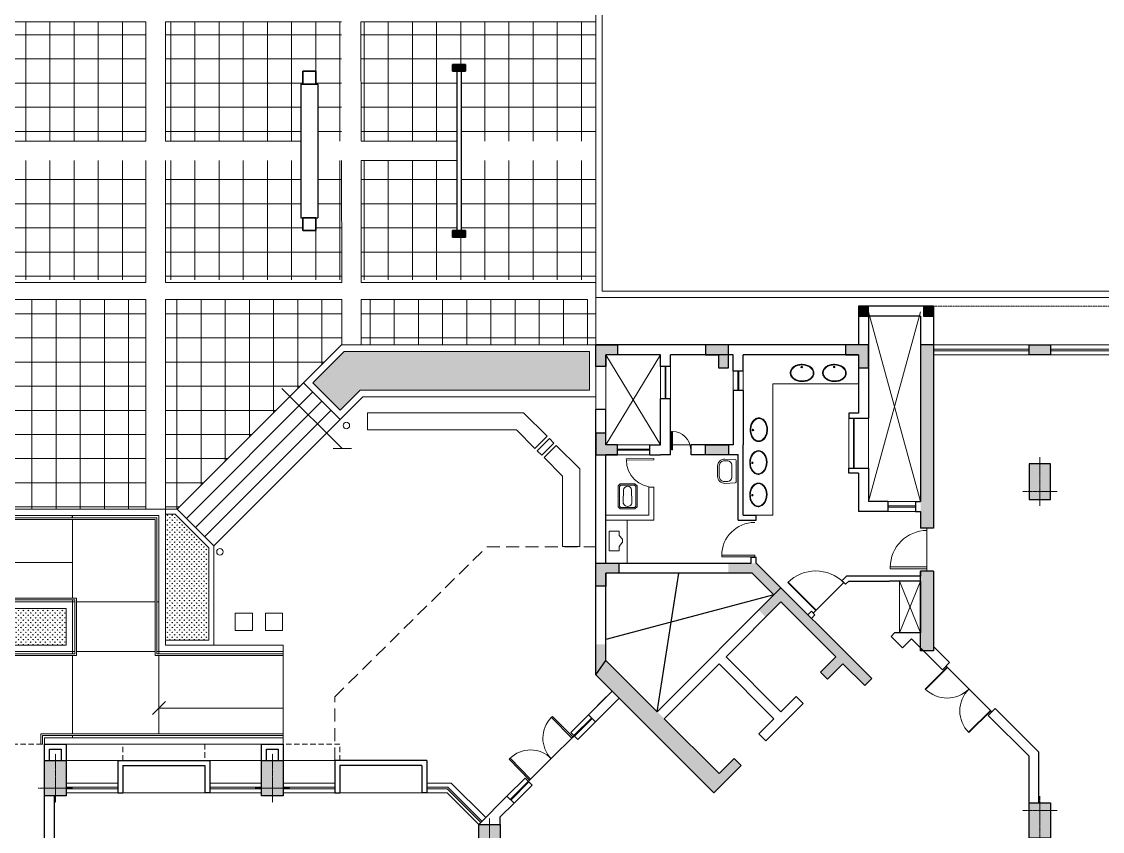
# Model space of a CAD drawing. Header units: inches. Extents: x 5542223 to 12533222, y 497239 to 5189502.
# Drawn here: x 6812650 to 6837697, y 2059717 to 2078494 of the extents above; entities that cross this region are included whole.
import ezdxf

# ---------------------------------------------------------------- set-up
doc = ezdxf.new("R2010")
doc.units = ezdxf.units.IN
doc.header["$MEASUREMENT"] = 0
doc.linetypes.add('CENTER2', pattern=[1.125, 0.75, -0.125, 0.125, -0.125])
doc.linetypes.add('HIDDEN', pattern=[0.375, 0.25, -0.125])
doc.layers.get('0').update_dxf_attribs({"color": 1})
for name, color, linetype, lineweight in [('c_b', 253, 'Continuous', 15), ('CILL', 7, 'Continuous', 20), ('col', 7, 'Continuous', 30), ('DOOR', 7, 'Continuous', 9), ('ELE', 7, 'Continuous', 13), ('grid', 7, 'CENTER2', 9), ('hatch_col', 8, 'Continuous', 5), ('HosGreenHatch', 7, 'Continuous', 5), ('HosRamp', 7, 'Continuous', 13), ('HosSteps', 7, 'Continuous', 13), ('LS PAVMNT', 8, 'Continuous', 5), ('PROJECTION', 7, 'HIDDEN', 18), ('Road', 7, 'Continuous', 15), ('Road_CStone', 8, 'Continuous', 15), ('terrha', 250, 'Continuous', 9), ('TOIFIT', 7, 'Continuous', 13), ('WALL', 7, 'Continuous', 30), ('wall1', 253, 'Continuous', 35), ('wall_ele', 7, 'Continuous', 18), ('WIN', 7, 'Continuous', 20)]:
    doc.layers.add(name, color=color, linetype=linetype, lineweight=lineweight)
doc.layers.add('FURN', color=34, linetype='Continuous', lineweight=9, plot=False)
doc.styles.add('style1', font='ROMANS.SHX', dxfattribs={"width": 0.75, "height": 750})
doc.dimstyles.new('nuts', dxfattribs={"dimscale": 0, "dimtxt": 300, "dimasz": 250, "dimexe": 100, "dimexo": 50, "dimgap": 100, "dimtad": 1, "dimdec": 0, "dimzin": 0, "dimdsep": 46, "dimtxsty": 'style1', "dimblk": 'OBLIQUE', "dimcen": 250, "dimdle": 100, "dimclrd": 256, "dimclre": 256, "dimclrt": 256, "dimadec": 0, "dimazin": 0, "dimtfac": 1, "dimtdec": 0, "dimtmove": 2, "dimatfit": 3, "dimldrblk": 'OBLIQUE', "dimfxl": 1, "dimlwd": -1, "dimlwe": -1, "dimarcsym": 0})
pattern_1 = [(270, (-2267070.06, 464401.5), (-56.5685425, -56.5685425), [15, -98.137085]), (315, (-2267070.06, 464401.5), (-56.5685425, -56.5685425), [15, -65]), (225, (-2267070.06, 464401.5), (-56.5685425, 56.5685425), [15, -65])]

# ---------------------------------------------------------------- blocks, each defined once
blk = doc.blocks.new('Door')
for p, q in [((0, 0.458), (0, 0.444)), ((0, 0.458), (0.917, 0.458)), ((0, 0.444), (0.917, 0.444))]:
    blk.add_line(p, q)
blk.add_arc((0, 0.458), 0.917, 270, 360)
blk = doc.blocks.new('colum')
at = {"layer": 'hatch_col'}
blk.add_hatch(color=256, dxfattribs=at).paths.add_polyline_path([(250, 185), (-250, 185), (-250, -640), (250, -640)])
at = {"layer": 'col'}
blk.add_lwpolyline([(-250, -640), (250, -640), (250, 185), (-250, 185)], close=True, dxfattribs=at)
at = {"layer": 'grid'}
for p, q in [((0, 335), (0, -790)), ((-400, 0), (400, 0))]:
    blk.add_line(p, q, dxfattribs=at)
blk = doc.blocks.new('door-left')
at = {"layer": 'DOOR'}
blk.add_lwpolyline([(-0.402, 0.85), (-0.444, 0.85), (-0.444, 0), (-0.402, 0)], close=True, dxfattribs=at)
blk.add_arc((-0.406, 0), 0.85, 0, 90, dxfattribs=at)
blk = doc.blocks.new('Doorr')
for p, q in [((0, -0.458), (0, -0.444)), ((0, -0.444), (0.917, -0.444)), ((0, -0.458), (0.917, -0.458))]:
    blk.add_line(p, q)
blk.add_arc((0, -0.458), 0.917, 0, 90)
blk = doc.blocks.new('o-pan')
for p, q in [((50, 220), (0, 170)), ((0, 170), (0, -170)), ((62, 190), (30, 158)), ((30, 158), (30, -158)), ((530, 220), (50, 220)), ((518, 190), (62, 190)), ((435, 93), (160, 102)), ((550, 158), (518, 190)), ((580, 170), (530, 220)), ((550, -158), (550, 158)), ((580, -170), (580, 170)), ((0, -170), (50, -220)), ((30, -158), (62, -190)), ((50, -220), (530, -220)), ((62, -190), (518, -190)), ((160, -102), (435, -93)), ((518, -190), (550, -158)), ((530, -220), (580, -170))]:
    blk.add_line(p, q)
for centre, radius, start, end in [((157, 0), 102, 88.172, 271.828), ((432, 0), 92.9, 271.828, 88.172)]:
    blk.add_arc(centre, radius, start, end)
blk = doc.blocks.new('WB-58X43')
for p, q in [((-282, 263), (-271, 19)), ((-242, 264), (-239, 195)), ((-122, 430), (122, 430)), ((-122, 390), (122, 390)), ((239, 195), (242, 264)), ((271, 19), (282, 263)), ((-251, 0), (251, 0)), ((-139, 100), (139, 100))]:
    blk.add_line(p, q)
for centre, radius, start, end in [((-122, 270), 160, 90, 182.663), ((-122, 270), 120, 90, 182.663), ((122, 270), 160, 357.337, 90), ((122, 270), 120, 357.337, 90), ((-251, 20), 20, 182.663, 270), ((-139, 200), 100, 182.663, 270), ((139, 200), 100, 270, 357.337), ((251, 20), 20, 270, 357.337)]:
    blk.add_arc(centre, radius, start, end)
blk = doc.blocks.new('basin2')
for points in [[(278, -206, 0.12976), (261, -133, 0.106426), (201, -63, 0.084431), (116, -18, 0.073534), (7, 0, 0.073534), (-102, -14, 0.084431), (-188, -55, 0.106426), (-251, -122, 0.12976), (-272, -195, 0.12976), (-254, -269, 0.106426), (-194, -339, 0.084431), (-109, -383, 0.073534), (-1, -402, 0.073534), (108, -388, 0.084431), (195, -347, 0.106426), (258, -279, 0.12976)], [(263, -201, 0.119977), (247, -140, 0.106426), (192, -75, 0.084431), (111, -33, 0.073534), (7, -15, 0.073534), (-97, -28, 0.084431), (-180, -67, 0.106426), (-238, -130, 0.12976), (-257, -196, 0.009633), (-257, -201, 0.119977), (-240, -262, 0.106426), (-185, -327, 0.084431), (-104, -369, 0.073534), (0, -387, 0.073534), (104, -373, 0.084431), (187, -334, 0.106426), (245, -272, 0.12976), (263, -206, 0.009633)]]:
    blk.add_lwpolyline(points, format="xyb", close=True)
for radius in [17.8, 12.2]:
    blk.add_circle((-4, -64), radius)
blk = doc.blocks.new('urinal1')
for p, q in [((0, 228.6), (228.6, 228.6)), ((0, 228.6), (0, -228.6)), ((228.6, 228.6), (228.6, 127)), ((304.8, 25.4), (228.6, 127)), ((304.8, -38.1), (304.8, 25.4)), ((0, -228.6), (228.6, -228.6)), ((228.6, -127), (304.8, -38.1)), ((228.6, -228.6), (228.6, -127))]:
    blk.add_line(p, q)
blk = doc.blocks.new('B.HosMid')
at = {"layer": 'col'}
h = blk.add_hatch(color=256, dxfattribs=at)
h.paths.add_polyline_path([(8805, -23228), (8805, -23458), (8555, -23458), (8555, -23228)])
h.paths.add_polyline_path([(8555, -23458), (8305, -23458), (8305, -23228), (8555, -23228)])
at = {"layer": 'hatch_col'}
for points in [[(-152, -14792), (-1452, -16092), (-1735, -15809), (1000, -13074), (1283, -13357)], [(1637, -13710), (1474, -13873), (1120, -13519), (1283, -13357)], [(6090, -18213), (5790, -18213), (5790, -16438), (5860, -16368), (6090, -16368)], [(5790, -16438), (5790, -16368), (5860, -16368)], [(-1505, -18168), (-1205, -18168), (-1205, -18398), (-1735, -18398), (-1735, -17868), (-1505, -17868)], [(6090, -23458), (5790, -23458), (5790, -19213), (6090, -19213)], [(-1505, -21143), (-1235, -21143), (-1235, -20913), (-1735, -20913), (-1735, -21413), (-1505, -21413)], [(1340, -21143), (810, -21143), (810, -20913), (1340, -20913)], [(-1505, -23228), (-1235, -23228), (-1235, -23458), (-1735, -23458), (-1735, -22958), (-1505, -22958)], [(1110, -23228), (1110, -22928), (1340, -22928), (1340, -23458), (810, -23458), (810, -23228)], [(4355, -23228), (4355, -22928), (4585, -22928), (4585, -23458), (4055, -23458), (4055, -23228)], [(4585, -24358), (4355, -24358), (4355, -24128), (4585, -24128)], [(6090, -24358), (5860, -24358), (5860, -24128), (6090, -24128)]]:
    blk.add_hatch(color=256, dxfattribs=at).paths.add_polyline_path(points)
h = blk.add_hatch(color=256, dxfattribs=at)
h.paths.add_polyline_path([(4659, -15722), (4497, -15884), (4334, -15722), (4497, -15559)])
h.paths.add_polyline_path([(4330, -16051), (4154, -16227), (3991, -16065), (4334, -15722), (4497, -15884)])
h.paths.add_polyline_path([(4154, -16227), (2556, -17825), (2040, -17309), (2202, -17147), (2556, -17500), (3829, -16227), (3475, -15874), (3638, -15711)])
h.paths.add_polyline_path([(1983, -18398), (1340, -18398), (1340, -18168), (1888, -18168), (2393, -17663), (2556, -17825)])
h = blk.add_hatch(color=256, dxfattribs=at)
h.paths.add_polyline_path([(-1452, -16092), (-1505, -16145), (-1505, -16513), (-1620, -16513), (-1620, -15977), (-1594, -15950)])
h.paths.add_polyline_path([(-1620, -15977), (-1735, -16092), (-1735, -15809), (-1620, -15924)])
h.paths.add_polyline_path([(-1620, -16374), (-1620, -16513), (-1735, -16513), (-1735, -16092), (-1620, -15977)])
h.paths.add_polyline_path([(-1620, -15977), (-1620, -15924), (-1594, -15950)])
for p, q in [((-315, -14955), (191, -18168)), ((2393, -17663), (-1505, -16628))]:
    blk.add_line(p, q)
at = {"layer": 'c_b', "ltscale": 3}
for p, q in [((-10795, -13070), (-12695, -13070)), ((-5765, -13070), (-7665, -13070))]:
    blk.add_line(p, q, dxfattribs=at)
at = {"layer": 'CILL', "ltscale": 50}
for p, q in [((-3787, -13002), (-3375, -13414)), ((-3623, -12840), (-3213, -13251)), ((-3375, -13414), (-3213, -13251))]:
    blk.add_line(p, q, dxfattribs=at)
at = {"layer": 'col'}
for p, q in [((1637, -13710), (1000, -13074)), ((1474, -13873), (1120, -13519)), ((1474, -13873), (1637, -13710)), ((6090, -16368), (5790, -16368)), ((5790, -16368), (5790, -18213)), ((6090, -18213), (6090, -16368)), ((6090, -18213), (5790, -18213)), ((6090, -19213), (5790, -19213)), ((6090, -23458), (5790, -23458))]:
    blk.add_line(p, q, dxfattribs=at)
for points in [[(-1205, -18168), (-1505, -18168), (-1505, -17868), (-1735, -17868), (-1735, -18398), (-1205, -18398)], [(-1235, -21143), (-1505, -21143), (-1505, -21413), (-1735, -21413), (-1735, -20913), (-1235, -20913)], [(810, -21143), (1340, -21143), (1340, -20913), (810, -20913)], [(-1235, -23228), (-1505, -23228), (-1505, -22958), (-1735, -22958), (-1735, -23458), (-1235, -23458)], [(810, -23228), (1110, -23228), (1110, -22928), (1340, -22928), (1340, -23458), (810, -23458)], [(4055, -23228), (4355, -23228), (4355, -22928), (4585, -22928), (4585, -23458), (4055, -23458)], [(4355, -24128), (4585, -24128), (4585, -24358), (4355, -24358)], [(5860, -24128), (6090, -24128), (6090, -24358), (5860, -24358)]]:
    blk.add_lwpolyline(points, close=True, dxfattribs=at)
blk.add_lwpolyline([(8305, -23228), (8305, -23458), (8805, -23458), (8805, -23228), (8305, -23228)], dxfattribs=at)
at = {"layer": 'DOOR', "ltscale": 50}
for p, q in [((-3301, -13339), (-2767, -13866)), ((-2767, -13866), (-2233, -14393)), ((5940, -18213), (5940, -19213))]:
    blk.add_line(p, q, dxfattribs=at)
at = {"layer": 'DOOR'}
blk.add_line((4010, -17948), (3303, -17241), dxfattribs=at)
at = {"layer": 'ELE', "lineweight": 18, "ltscale": 0.1}
for p, q in [((1983, -19513), (2367, -19513)), ((2367, -19513), (2367, -22553)), ((4355, -22553), (2367, -22553))]:
    blk.add_line(p, q, dxfattribs=at)
at = {"layer": 'FURN', "ltscale": 4}
blk.add_line((7441, -14950), (6381, -16010), dxfattribs=at)
at = {"layer": 'PROJECTION', "ltscale": 3}
blk.add_line((6090, -24358), (14945, -24358), dxfattribs=at)
at = {"layer": 'PROJECTION', "ltscale": 500}
blk.add_lwpolyline([(-6976, -13825), (-6976, -13825), (-6976, -13825), (-7665, -13825), (-7665, -14200), (-10795, -14200), (-10795, -13825), (-12695, -13825), (-12695, -14200), (-15825, -14200), (-15825, -13825), (-17725, -13825), (-17725, -13825), (-17725, -13825), (-17725, -13825)], dxfattribs=at)
at = {"layer": 'PROJECTION', "ltscale": 1200}
blk.add_lwpolyline([(-7786, -13825), (-7786, -15301), (-4263, -18777), (-1735, -18777)], dxfattribs=at)
at = {"layer": 'terrha', "ltscale": 3}
for p, q in [((4585, -19828), (5790, -24228)), ((5790, -19828), (4585, -24228)), ((-1505, -21143), (-235, -23228)), ((-235, -21143), (-1505, -23228))]:
    blk.add_line(p, q, dxfattribs=at)
at = {"layer": 'WALL'}
for p, q in [((-4450, -12339), (-3794, -12995)), ((-3950, -12339), (-3950, -12514)), ((-3950, -12514), (-3631, -12833)), ((-3631, -12833), (-3794, -12995)), ((8305, -12845), (8305, -13923)), ((8535, -12845), (8535, -14019)), ((-1735, -15809), (1000, -13074)), ((1637, -13710), (1000, -13074)), ((-152, -14792), (1120, -13519)), ((1474, -13873), (1120, -13519)), ((1474, -13873), (1637, -13710)), ((2040, -14438), (2202, -14276)), ((3072, -15146), (2202, -14276)), ((2393, -14792), (2040, -14438)), ((-1742, -14722), (-1904, -14885)), ((-1742, -14722), (-1195, -15269)), ((-1358, -15431), (-1904, -14885)), ((-1904, -14885), (-1492, -15297)), ((-1505, -16145), (-315, -14955)), ((2556, -17825), (-315, -14955)), ((1120, -16065), (-152, -14792)), ((1120, -16065), (2393, -14792)), ((1283, -16227), (2556, -14955)), ((2909, -15308), (2556, -14955)), ((2909, -15308), (3072, -15146)), ((1983, -18398), (4659, -15722)), ((3475, -15874), (3638, -15711)), ((3991, -16065), (3638, -15711)), ((3991, -16065), (4497, -15559)), ((4659, -15722), (4497, -15559)), ((-1735, -15809), (-1505, -16145)), ((3829, -16227), (3475, -15874)), ((2556, -17500), (1283, -16227)), ((2556, -17500), (3829, -16227)), ((5583, -16645), (5374, -16437)), ((6090, -18213), (6090, -16464)), ((5790, -16783), (5190, -16783)), ((5790, -17983), (5790, -16783)), ((1888, -18168), (2393, -17663)), ((4126, -17983), (5075, -17983)), ((5790, -17983), (5075, -17983)), ((5790, -18098), (5075, -18098)), ((5790, -18213), (5790, -18098)), ((6090, -18213), (5790, -18213)), ((-1505, -18398), (1868, -18398)), ((5790, -19598), (5790, -19213)), ((6090, -19213), (5790, -19213)), ((6090, -24358), (6090, -19213)), ((5675, -19828), (5675, -19598)), ((5675, -19598), (5790, -19598)), ((5675, -19828), (5790, -19828)), ((5790, -20703), (5790, -19828)), ((6090, -20703), (6090, -20178)), ((5790, -24128), (5790, -20703)), ((5790, -24128), (4585, -24128)), ((6090, -24358), (4355, -24358))]:
    blk.add_line(p, q, dxfattribs=at)
at = {"layer": 'WALL', "ltscale": 4}
for p, q in [((-12810, -13070), (-12695, -13070)), ((-12810, -13825), (-12810, -13070)), ((-12695, -13710), (-12695, -13070)), ((-10680, -13070), (-10795, -13070)), ((-10795, -13710), (-10795, -13070)), ((-10680, -13825), (-10680, -13070)), ((-7780, -13070), (-7665, -13070)), ((-7780, -13825), (-7780, -13070)), ((-7665, -13710), (-7665, -13070)), ((-5765, -13710), (-5765, -13070)), ((-5650, -13070), (-5765, -13070)), ((-5650, -13825), (-5650, -13070)), ((-12695, -13710), (-10795, -13710)), ((-5765, -13710), (-7665, -13710)), ((-12810, -13825), (-10680, -13825)), ((-5650, -13825), (-7780, -13825))]:
    blk.add_line(p, q, dxfattribs=at)
at = {"layer": 'WALL', "ltscale": 0.1}
for p, q in [((7360, -14868), (8305, -13923)), ((7523, -15031), (8535, -14019)), ((7523, -15031), (7360, -14868)), ((-1735, -15809), (-1735, -21958)), ((5583, -16645), (6299, -15929)), ((6462, -16092), (6299, -15929)), ((-1505, -16145), (-1505, -18168)), ((6090, -16464), (6462, -16092)), ((3181, -17201), (3262, -17282)), ((3262, -17119), (3343, -17201)), ((3262, -17282), (3343, -17201)), ((3969, -17989), (4050, -17908)), ((4078, -18098), (3969, -17989)), ((4126, -17983), (4050, -17908)), ((5075, -18098), (4078, -18098)), ((-1505, -18398), (-1505, -20913)), ((1868, -18398), (1868, -18532)), ((1983, -18532), (1868, -18532)), ((1983, -18398), (1983, -18532)), ((1566, -19398), (1566, -20913)), ((1566, -19398), (1983, -19398)), ((1681, -19513), (1983, -19513)), ((1681, -19513), (1681, -21143)), ((4355, -20487), (4355, -19598)), ((5030, -19598), (4355, -19598)), ((5030, -19828), (5030, -19598)), ((5030, -19828), (4585, -19828)), ((4585, -20602), (4585, -19828)), ((4125, -20487), (4125, -20602)), ((4355, -20487), (4125, -20487)), ((4125, -20602), (4585, -20602)), ((-1235, -20913), (-1505, -20913)), ((-1235, -20913), (-1235, -21143)), ((-485, -20913), (-485, -21143)), ((-5, -20913), (-235, -20913)), ((-5, -20913), (-5, -22208)), ((1566, -20913), (475, -20913)), ((475, -20913), (475, -21143)), ((-1235, -21143), (-1505, -21143)), ((-1505, -21143), (-1505, -21843)), ((-1505, -21143), (-1505, -21958)), ((-235, -21143), (-235, -22208)), ((-5, -21143), (-5, -22208)), ((1451, -21143), (475, -21143)), ((4585, -23458), (4585, -21763)), ((-1505, -21958), (-1735, -21958)), ((4355, -23228), (4355, -21878)), ((-5, -22208), (-235, -22208)), ((1681, -22403), (1451, -22403)), ((-1505, -22958), (-1735, -22958)), ((-1735, -22958), (-1735, -23458)), ((-1505, -22958), (-1505, -23228)), ((-5, -22958), (-235, -22958)), ((-235, -22958), (-235, -23228)), ((-5, -22958), (-5, -23228)), ((1681, -22853), (1451, -22853)), ((1451, -22853), (1451, -23228)), ((1681, -22853), (1681, -23228)), ((-235, -23228), (-1505, -23228)), ((1451, -23228), (-5, -23228)), ((4355, -23228), (1681, -23228)), ((4585, -23458), (-1735, -23458)), ((4355, -24358), (4355, -23458)), ((4585, -24128), (4585, -23458))]:
    blk.add_line(p, q, dxfattribs=at)
at = {"layer": 'WALL', "ltscale": 1000}
for p, q in [((5109, -16702), (5374, -16437)), ((5190, -16783), (5109, -16702)), ((1983, -19398), (1983, -19513)), ((-485, -20913), (-235, -20913)), ((-485, -21143), (-235, -21143)), ((1451, -22403), (1451, -21143)), ((1681, -22403), (1681, -21143))]:
    blk.add_line(p, q, dxfattribs=at)
at = {"layer": 'WALL', "ltscale": 3}
blk.add_line((1888, -18168), (-1505, -18168), dxfattribs=at)
at = {"layer": 'WALL', "lineweight": 18}
for p, q in [((-1005, -18398), (-1005, -19398)), ((-1505, -19398), (-390, -19398)), ((-1505, -19513), (-505, -19513))]:
    blk.add_line(p, q, dxfattribs=at)
at = {"layer": 'WALL', "lineweight": 18, "ltscale": 0.1}
for p, q in [((-505, -19513), (-505, -20160)), ((-390, -19398), (-390, -20160)), ((-390, -20160), (-505, -20160))]:
    blk.add_line(p, q, dxfattribs=at)
at = {"layer": 'WALL', "ltscale": 0.1}
for points in [[(-14510, -4480), (-14510, -13000)], [(-14280, -4479), (-14280, -13000)], [(-14510, -13825), (-14510, -14200), (-14010, -14200), (-14010, -13825)], [(-14395, -13825), (-14395, -14085), (-14125, -14085), (-14125, -13825)], [(-9480, -13816), (-9480, -14200), (-8980, -14200), (-8980, -13816)], [(-9365, -13816), (-9365, -14085), (-9095, -14085), (-9095, -13816)], [(4355, -21878), (4125, -21878), (4125, -21763), (4585, -21763)]]:
    blk.add_lwpolyline(points, dxfattribs=at)
at = {"layer": 'wall_ele', "ltscale": 4}
for p, q in [((-12810, -13825), (-14010, -13825)), ((-10680, -13825), (-9480, -13825)), ((-7780, -13825), (-8980, -13825))]:
    blk.add_line(p, q, dxfattribs=at)
at = {"layer": 'wall_ele', "ltscale": 0.1}
blk.add_line((5305, -17983), (5305, -16783), dxfattribs=at)
at = {"layer": 'wall_ele', "ltscale": 50}
for p, q in [((-1735, -21958), (-1735, -22958)), ((-1505, -22958), (-1505, -21958))]:
    blk.add_line(p, q, dxfattribs=at)
at = {"layer": 'WIN', "ltscale": 0.1}
for p, q in [((-4450, -12339), (-5181, -13070)), ((-4402, -12386), (-5181, -13165)), ((-4374, -12415), (-5164, -13205)), ((-4287, -12502), (-5086, -13300)), ((-3301, -13339), (-3712, -12928)), ((-3287, -13325), (-3698, -12914)), ((-12810, -13070), (-14010, -13070)), ((-12810, -13165), (-14010, -13165)), ((-12810, -13205), (-14010, -13205)), ((-10680, -13070), (-9480, -13070)), ((-10680, -13165), (-9480, -13165)), ((-10680, -13205), (-9480, -13205)), ((-7780, -13070), (-8980, -13070)), ((-7780, -13165), (-8980, -13165)), ((-7780, -13205), (-8980, -13205)), ((-5650, -13070), (-5181, -13070)), ((-5650, -13165), (-5181, -13165)), ((-5650, -13205), (-5164, -13205)), ((-14010, -13300), (-12810, -13300)), ((-10680, -13300), (-9480, -13300)), ((-7780, -13300), (-8980, -13300)), ((-5650, -13300), (-5086, -13300)), ((-1830, -14810), (-2241, -14400)), ((-1816, -14796), (-2226, -14386)), ((4125, -21763), (4125, -20602)), ((4236, -20602), (4236, -21763)), ((4256, -20602), (4256, -21763)), ((4585, -21763), (4585, -20602)), ((-485, -21018), (-1235, -21018)), ((-485, -21018), (-1235, -21018)), ((-485, -21038), (-1235, -21038)), ((-485, -21038), (-1235, -21038)), ((-130, -22208), (-130, -22958)), ((-110, -22208), (-110, -22958)), ((1556, -22403), (1556, -22853)), ((1576, -22403), (1576, -22853)), ((14945, -23228), (6090, -23228)), ((8305, -23323), (6090, -23323)), ((8305, -23363), (6090, -23363)), ((8305, -23458), (6090, -23458)), ((13335, -23323), (8805, -23323)), ((13335, -23363), (8805, -23363)), ((13335, -23458), (8805, -23458))]:
    blk.add_line(p, q, dxfattribs=at)
at = {"layer": 'WIN', "ltscale": 50}
for p, q in [((5305, -16783), (5790, -17983)), ((5305, -17983), (5790, -16783)), ((-235, -20913), (-1235, -20913)), ((-235, -21143), (-1235, -21143)), ((-235, -22958), (-235, -22208)), ((-5, -22208), (-5, -22958)), ((1451, -22853), (1451, -22403)), ((1681, -22403), (1681, -22853))]:
    blk.add_line(p, q, dxfattribs=at)
at = {"layer": 'WIN', "ltscale": 25}
for p, q in [((5675, -19598), (5030, -19598)), ((5675, -19695), (5030, -19695)), ((5675, -19730), (5030, -19730)), ((5675, -19828), (5030, -19828))]:
    blk.add_line(p, q, dxfattribs=at)
at = {"layer": 'WIN', "lineweight": 18, "ltscale": 0.1}
blk.add_line((52, -21143), (475, -21143), dxfattribs=at)
at = {"layer": 'WIN', "ltscale": 0.1}
for points in [[(-2152, -14312), (-2315, -14474), (-1904, -14885)], [(-2152, -14312), (-1742, -14722)]]:
    blk.add_lwpolyline(points, dxfattribs=at)
at = {"layer": 'col', "ltscale": 750}
for p in [(-4200, -11699), (-14260, -13185), (-9230, -13185)]:
    blk.add_blockref('colum', p, dxfattribs=at)
at = {"layer": 'col', "ltscale": 750, "rotation": 180}
blk.add_blockref('colum', (8555, -12660), dxfattribs=at)
at = {"layer": 'col', "ltscale": 750, "extrusion": (-2.23152e-36, -4.32341e-36, -1)}
blk.add_blockref('colum', (-8555, -20063), dxfattribs=at)
at = {"layer": 'DOOR', "ltscale": 50}
for p, xscale, yscale, zscale, rotation in [((-3019, -13617), -796.875000035179, 796.8750000344579, 796.8750000343788, 135.3791713832644), ((-2515, -14115), 796.875000035179, 796.875000034459, 796.8750000343788, 135.3791713832644), ((5940, -18713), -1000, 1000, 1000, 90)]:
    blk.add_blockref('door-left', p, dxfattribs=dict(at, xscale=xscale, yscale=yscale, zscale=zscale, rotation=rotation))
at = {"layer": 'DOOR', "xscale": -1000.000000001301, "yscale": 1000, "zscale": 1000, "rotation": 44.99999999992455}
blk.add_blockref('Door', (3686, -17624), dxfattribs=at)
at = {"layer": 'DOOR', "lineweight": 18, "ltscale": 50}
for p, xscale, yscale, zscale, rotation in [((1947, -18942), -900, 900, 900, 90), ((-386, -20493), 749.999999999972, 750, 750, 89.20812022256877)]:
    blk.add_blockref('door-left', p, dxfattribs=dict(at, xscale=xscale, yscale=yscale, zscale=zscale, rotation=rotation))
at = {"layer": 'FURN', "ltscale": 4, "zscale": 779.9999999998967}
for p, xscale, yscale, rotation in [((7164, -15227), 779.9999999985783, 780.0000000000001, 134.9999999997823), ((6658, -15733), -780.0000000005535, 779.9999999999999, 315.0000000000242)]:
    blk.add_blockref('Doorr', p, dxfattribs=dict(at, xscale=xscale, yscale=yscale, rotation=rotation))
at = {"layer": 'TOIFIT', "lineweight": 18}
blk.add_blockref('urinal1', (-1422, -18914), dxfattribs=at)
at = {"layer": 'TOIFIT', "lineweight": 18, "rotation": 270}
blk.add_blockref('o-pan', (-999, -19658), dxfattribs=at)
at = {"layer": 'TOIFIT', "lineweight": 18, "xscale": -1}
for name, p, rotation in [('basin2', (1831, -19979), 90), ('WB-58X43', (1516, -20531), 90), ('basin2', (1831, -20729), 90), ('basin2', (1842, -21489), 90), ('basin2', (3042, -23010), 180), ('basin2', (3792, -23010), 180)]:
    blk.add_blockref(name, p, dxfattribs=dict(at, rotation=rotation))
at = {"layer": 'WIN', "lineweight": 18, "xscale": -500, "yscale": 500, "zscale": 500, "rotation": 180}
blk.add_blockref('door-left', (242, -21030), dxfattribs=at)
blk = doc.blocks.new('HosEnt2')
at = {"layer": 'HosGreenHatch'}
h = blk.add_hatch(dxfattribs=at)
h.set_pattern_fill('GRASS', color=256, scale=80, style=0)
h.set_pattern_definition(pattern_1)
h.paths.add_polyline_path([(-12275, 6108), (-14275, 6108), (-14275, 6958), (-12275, 6958)])
h = blk.add_hatch(dxfattribs=at)
h.set_pattern_fill('GRASS', color=256, scale=80, style=0)
h.set_pattern_definition(pattern_1)
h.paths.add_polyline_path([(-8968, 4704), (-9749, 3923), (-9975, 3923), (-9975, 6843), (-8968, 6843)])
at = {"layer": 'HosGreenHatch', "ltscale": 0.1}
h = blk.add_hatch(dxfattribs=at)
h.set_pattern_fill('GRASS', color=256, scale=80, style=0)
h.set_pattern_definition([(270, (-5557178.19, -2072128.54), (-56.5685425, -56.5685425), [15, -98.137085]), (315, (-5557178.19, -2072128.54), (-56.5685425, -56.5685425), [15, -65]), (225, (-5557178.19, -2072128.54), (-56.5685425, 56.5685425), [15, -65])])
h.paths.add_polyline_path([(-150, 150), (-5831, 150), (-6559, 878), (-5923, 1515), (-5458, 1050), (-150, 1050)])
at = {"color": 8, "ltscale": 0.1}
for p, q in [((-14225, 9249), (-14225, 7158)), ((-14185, 9249), (-14225, 9249)), ((-14185, 9249), (-14185, 7198)), ((-12865, 9258), (-12865, 9018)), ((-12825, 9258), (-12865, 9258)), ((-7245, 9018), (-12865, 9018)), ((-12825, 9258), (-12825, 9058)), ((-7245, 9058), (-12825, 9058)), ((-12075, 7158), (-14225, 7158)), ((-12035, 7198), (-14185, 7198)), ((-12075, 7158), (-12075, 5908)), ((-12035, 7198), (-12035, 5868)), ((-12075, 5908), (-17245, 5908)), ((-12035, 5868), (-17245, 5868))]:
    blk.add_line(p, q, dxfattribs=at)
at = {"ltscale": 0.1}
for p, q in [((-12125, 9058), (-12125, 9108)), ((-12125, 7198), (-12125, 9018)), ((-10125, 7198), (-10125, 9018)), ((-7245, 7108), (-7245, 9108)), ((-12125, 7108), (-12125, 7158)), ((-12075, 7108), (-12125, 7108)), ((-10215, 7108), (-12035, 7108)), ((-10125, 7108), (-10175, 7108)), ((-10125, 7108), (-10125, 7158)), ((-17245, 5958), (-17245, 3958)), ((-12125, 5958), (-12125, 5908)), ((-12125, 5958), (-12075, 5958)), ((-12125, 5868), (-12125, 4048)), ((-12035, 5958), (-10215, 5958)), ((-10175, 5958), (-10125, 5958)), ((-772, 4672), (-372, 4672)), ((-772, 4672), (-772, 3039)), ((-372, 4672), (-372, 2873)), ((-772, 3039), (-1200, 2611)), ((-372, 2873), (-917, 2328)), ((-917, 2328), (-1200, 2611)), ((-1412, 2399), (-1840, 1971)), ((-1129, 2116), (-1412, 2399)), ((-1359, 2452), (-1076, 2169)), ((-1129, 2116), (-1674, 1571)), ((-5290, 1971), (-5290, 1571)), ((-5290, 1971), (-1840, 1971)), ((-5290, 1571), (-1674, 1571))]:
    blk.add_line(p, q, dxfattribs=at)
at = {"color": 8, "ltscale": 0.1}
for points in [[(-7245, 7198), (-10215, 7198), (-10215, 4048), (-17245, 4048)], [(-7245, 7158), (-10175, 7158), (-10175, 4008), (-17245, 4008)]]:
    blk.add_lwpolyline(points, dxfattribs=at)
at = {"ltscale": 0.1}
for points in [[(-8358, 6622), (-7958, 6622), (-7958, 6222), (-8358, 6222)], [(-7658, 6622), (-7258, 6622), (-7258, 6222), (-7658, 6222)]]:
    blk.add_lwpolyline(points, close=True, dxfattribs=at)
at = {"color": 5, "ltscale": 0.1}
for centre in [(-8711, 4798), (-5781, 1868)]:
    blk.add_circle(centre, 75, dxfattribs=at)
at = {"layer": 'HosRamp', "ltscale": 0.1}
for points in [[(-14425, 7108), (-14425, 9249), (-14275, 9249), (-14275, 7108)], [(-7245, 9258), (-12775, 9258), (-12775, 9108), (-7245, 9108), (-7245, 9258)], [(-17245, 3958), (-10125, 3958), (-10125, 7108), (-7245, 7108), (-7245, 6958), (-9975, 6958), (-9975, 3808), (-17245, 3808), (-17245, 3958)], [(-14275, 6108), (-12275, 6108), (-12275, 6958), (-14275, 6958), (-14275, 6108)], [(-9975, 3808), (-9701, 3808), (-8853, 4657), (-8853, 6958)], [(-9975, 3923), (-9749, 3923), (-8968, 4704), (-8968, 6843), (-9975, 6843)], [(-14425, 5958), (-17805, 5958), (-17805, 6108), (-14425, 6108)]]:
    blk.add_lwpolyline(points, dxfattribs=at)
for points in [[(-14425, 5958), (-14425, 7108), (-12125, 7108), (-12125, 5958), (-14425, 5958)], [(0, 0), (-5893, 0), (-6771, 878), (-5923, 1727), (-5396, 1200), (0, 1200)], [(-150, 150), (-5831, 150), (-6559, 878), (-5923, 1515), (-5458, 1050), (-150, 1050)]]:
    blk.add_lwpolyline(points, close=True, dxfattribs=at)
at = {"layer": 'HosSteps', "ltscale": 0.1}
for p, q in [((-17805, 6108), (-17805, 9533)), ((-17555, 6108), (-17555, 9258)), ((-17305, 6108), (-17305, 9258)), ((-8853, 4657), (-5923, 1727)), ((-9065, 4444), (-6135, 1515)), ((-9489, 4020), (-6559, 1090)), ((-9277, 4232), (-6347, 1302)), ((-9701, 3808), (-6771, 878))]:
    blk.add_line(p, q, dxfattribs=at)
at = {"layer": 'WALL', "ltscale": 0.1}
blk.add_line((-1253, 2558), (-970, 2275), dxfattribs=at)
blk.add_lwpolyline([(-970, 2275), (-1076, 2169), (-1359, 2452), (-1253, 2558)], close=True, dxfattribs=at)
for points in [[(-10125, 8418), (-7245, 8418)], [(-17245, 5045), (-12125, 5045)], [(-5877, 2401), (-7273, 1007)]]:
    blk.add_leader(points, dimstyle='nuts', override={"dimscale": 100, "dimasz": 3, "dimtad": 0})

msp = doc.modelspace()

# ---------------------------------------------------------------- hatches: boundary and pattern name
at = {"layer": 'LS PAVMNT', "ltscale": 0.1}
h = msp.add_hatch(dxfattribs=at)
h.set_pattern_fill('ANSI37', color=256, scale=4480, angle=45, style=0)
h.set_pattern_definition([(270, (12338824.6, 7868.5), (560, -1e-13), []), (360, (12338824.6, 7868.5), (1e-13, 560), [])])
h.paths.add_polyline_path([(6810511.774, 2072503.987), (6815531.416, 2072503.987), (6815531.416, 2075271.61), (6810511.774, 2075271.61)])
h.paths.add_polyline_path([(6810511.774, 2075721.61), (6815531.416, 2075721.61), (6815531.416, 2078489.233), (6810511.774, 2078489.233)])
h.paths.add_polyline_path([(6815981.416, 2072503.987), (6820067.108, 2072503.987), (6820065.995, 2075271.61), (6819517.175, 2075271.61), (6819517.175, 2073946.61), (6819467.175, 2073946.61), (6819467.175, 2073646.61), (6819167.175, 2073646.61), (6819167.175, 2073946.61), (6819117.175, 2073946.61), (6819117.175, 2075271.61), (6815981.416, 2075271.61)])
h.paths.add_polyline_path([(6815981.416, 2075721.61), (6819117.175, 2075721.61), (6819117.175, 2077046.61), (6819167.175, 2077046.61), (6819167.175, 2077346.61), (6819467.175, 2077346.61), (6819467.175, 2077046.61), (6819517.175, 2077046.61), (6819517.175, 2075721.61), (6820065.814, 2075721.61), (6820064.701, 2078489.233), (6815981.416, 2078489.233)])
h.paths.add_polyline_path([(6820517.108, 2072503.987), (6825956.415, 2072503.987), (6825956.415, 2075271.61), (6822835.255, 2075271.61), (6822835.255, 2073646.61), (6822935.255, 2073646.61), (6822935.255, 2073496.61), (6822635.255, 2073496.61), (6822635.255, 2073646.61), (6822735.255, 2073646.61), (6822735.255, 2075271.61), (6820515.995, 2075271.61)])
h.paths.add_polyline_path([(6820515.814, 2075721.61), (6822735.255, 2075721.61), (6822735.255, 2077346.61), (6822635.255, 2077346.61), (6822635.255, 2077496.61), (6822935.255, 2077496.61), (6822935.255, 2077346.61), (6822835.255, 2077346.61), (6822835.255, 2075721.61), (6825956.415, 2075721.61), (6825956.415, 2078489.233), (6820514.701, 2078489.233)])
h.paths.add_polyline_path([(6818054.425, 2077495.256), (6816804.698, 2077495.256), (6816804.698, 2077029.908), (6818054.425, 2077029.908)], flags=24)
h = msp.add_hatch(dxfattribs=at)
h.set_pattern_fill('ANSI37', color=256, scale=4480, angle=45, style=0)
h.set_pattern_definition([(270, (4558887.1, 2620519.7), (-560, -1e-13), []), (180, (4558887.1, 2620519.7), (-1e-13, 560), [])])
h.paths.add_polyline_path([(6820517.289, 2072053.987), (6820517.714, 2070996.61), (6825806.416, 2070996.61), (6825956.415, 2070996.61), (6825956.415, 2072053.987)])
h.paths.add_polyline_path([(6815981.416, 2072053.987), (6815981.416, 2067188.199), (6816255.685, 2067188.199), (6819185.481, 2070117.996), (6820067.712, 2071000.227), (6820067.289, 2072053.987)])
h.paths.add_polyline_path([(6815531.416, 2072053.987), (6810511.774, 2072053.987), (6810511.774, 2067188.199), (6815531.416, 2067188.199)])
h.paths.add_polyline_path([(6819064.98, 2070014.615), (6818880.456, 2070014.615), (6818880.456, 2069639.615), (6819064.98, 2069639.615)], flags=24)
h.paths.add_polyline_path([(6818921.523, 2070331.308), (6818367.952, 2070331.308), (6818367.952, 2069956.308), (6818921.523, 2069956.308)], flags=24)
at = {"layer": 'wall1', "ltscale": 0.1}
for points in [[(6822935.973, 2077346.61), (6822935.973, 2077496.61), (6822635.973, 2077496.61), (6822635.973, 2077346.61)], [(6822635.973, 2073496.61), (6822635.973, 2073646.61), (6822935.973, 2073646.61), (6822935.973, 2073496.61)]]:
    msp.add_hatch(color=256, dxfattribs=at).paths.add_polyline_path(points)

# ---------------------------------------------------------------- linework, layer by layer
at = {"ltscale": 0.1}
for p, q in [((6822735.973, 2077346.61), (6822735.973, 2073646.61)), ((6822835.973, 2077346.61), (6822835.973, 2073646.61)), ((6819117.175, 2077046.61), (6819117.175, 2073946.61)), ((6819117.175, 2077046.61), (6819517.175, 2077046.61)), ((6819517.175, 2077046.61), (6819517.175, 2073946.61)), ((6819117.175, 2073946.61), (6819517.175, 2073946.61)), ((6813831.777, 2066988.199), (6813831.777, 2067038.199))]:
    msp.add_line(p, q, dxfattribs=at)
msp.add_circle((6864263.374, 1819279.277), 1322040.52)
at = {"layer": 'HosRamp'}
msp.add_line((6815981.416, 2072447.199), (6820067.13, 2072447.199), dxfattribs=at)
at = {"layer": 'LS PAVMNT'}
for p, q in [((6825957.133, 2070996.199), (6825957.133, 2079997.789)), ((6820517.13, 2072447.199), (6825957.133, 2072447.199)), ((6815981.416, 2072053.987), (6820067.648, 2072053.987)), ((6820067.648, 2070996.61), (6820067.648, 2072053.987)), ((6820517.648, 2072053.987), (6825767.074, 2072053.987)), ((6820517.648, 2070996.61), (6820517.648, 2072053.987))]:
    msp.add_line(p, q, dxfattribs=at)
at = {"layer": 'LS PAVMNT', "ltscale": 0.1}
for p, q in [((6810511.774, 2078489.233), (6815531.416, 2078489.233)), ((6815531.416, 2075721.61), (6815531.416, 2078489.233)), ((6815981.416, 2078489.233), (6820064.701, 2078489.233)), ((6815981.416, 2075721.61), (6815981.416, 2078489.233)), ((6820514.701, 2078489.233), (6825956.415, 2078489.233)), ((6820515.814, 2075721.61), (6820514.701, 2078489.233)), ((6810511.774, 2075721.61), (6815531.416, 2075721.61)), ((6815981.416, 2075721.61), (6819117.175, 2075721.61)), ((6820515.814, 2075721.61), (6822735.255, 2075721.61)), ((6815531.416, 2072447.199), (6815531.416, 2075271.61)), ((6815981.416, 2072447.199), (6815981.416, 2075271.61)), ((6820067.13, 2072447.199), (6820065.995, 2075271.61)), ((6820517.13, 2072447.199), (6820515.995, 2075271.61)), ((6820515.995, 2075271.61), (6822735.255, 2075271.61)), ((6810502.133, 2072447.199), (6815531.416, 2072447.199)), ((6815531.416, 2072053.987), (6810511.774, 2072053.987)), ((6815531.416, 2067188.199), (6815531.416, 2072053.987)), ((6815981.416, 2067188.199), (6815981.416, 2072053.987))]:
    msp.add_line(p, q, dxfattribs=at)
at = {"layer": 'Road', "ltscale": 6000}
for q in [(6826107.139, 2078747.199), (6843709.716, 2072247.199)]:
    msp.add_line((6826107.139, 2072247.199), q, dxfattribs=at)
at = {"layer": 'Road_CStone', "ltscale": 6000}
msp.add_line((6825957.139, 2072097.199), (6843859.716, 2072097.199), dxfattribs=at)
at = {"layer": 'wall1', "ltscale": 0.1}
for points in [[(6822635.973, 2077346.61), (6822935.973, 2077346.61), (6822935.973, 2077496.61), (6822635.973, 2077496.61)], [(6819167.175, 2077346.61), (6819467.175, 2077346.61), (6819467.175, 2077046.61), (6819167.175, 2077046.61)], [(6819167.175, 2073646.61), (6819467.175, 2073646.61), (6819467.175, 2073946.61), (6819167.175, 2073946.61)], [(6822635.973, 2073496.61), (6822935.973, 2073496.61), (6822935.973, 2073646.61), (6822635.973, 2073646.61)]]:
    msp.add_lwpolyline(points, close=True, dxfattribs=at)

# ---------------------------------------------------------------- block references
at = {"layer": 'col', "xscale": -1, "rotation": 180}
msp.add_blockref('B.HosMid', (6827692.133, 2047538.199), dxfattribs=at)
at = {"layer": 'HosRamp', "xscale": -1, "rotation": 180}
msp.add_blockref('HosEnt2', (6825957.133, 2070996.199), dxfattribs=at)

doc.saveas('drawing.dxf')
